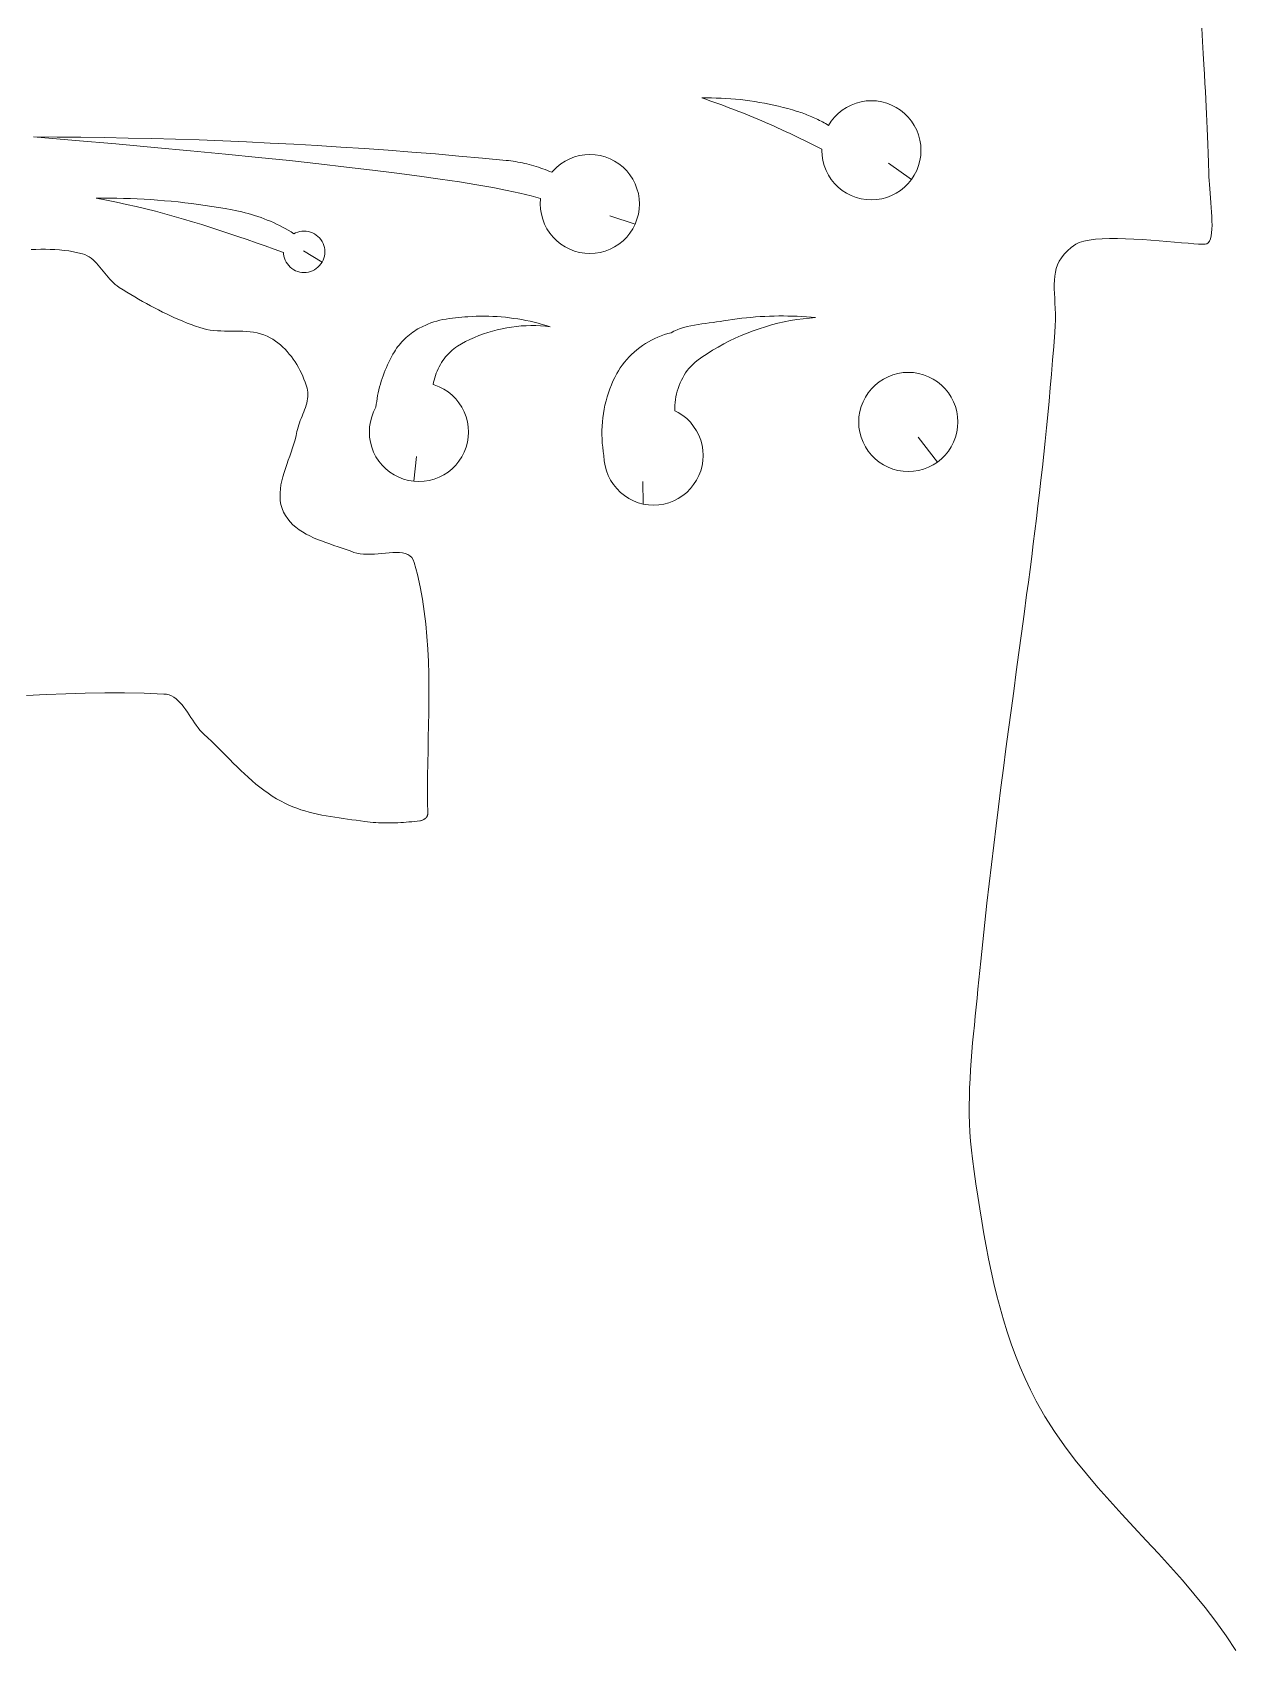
# Model space of a CAD drawing. Header units: inches. Extents: x -12 to 23, y -13.2 to 21.7.
# Drawn here: x 4.779 to 7.799, y -0.363 to 3.716 of the extents above; entities that cross this region are included whole.
import ezdxf

# ---------------------------------------------------------------- set-up
doc = ezdxf.new("R2010")
doc.units = ezdxf.units.IN
doc.header["$MEASUREMENT"] = 0
doc.layers.get('0').update_dxf_attribs({"lineweight": 0})

msp = doc.modelspace()

# ---------------------------------------------------------------- linework, layer by layer
at = {"color": 7, "linetype": 'Continuous', "lineweight": 0}
for p, q in [((6.4675, 3.5505), (6.4778, 3.5471)), ((6.4778, 3.5471), (6.488, 3.5435)), ((6.488, 3.5435), (6.4981, 3.54)), ((6.4981, 3.54), (6.5083, 3.5363)), ((6.5083, 3.5363), (6.5185, 3.5327)), ((6.5185, 3.5327), (6.5286, 3.5289)), ((6.5286, 3.5289), (6.5387, 3.5251)), ((6.5387, 3.5251), (6.5488, 3.5213)), ((6.5488, 3.5213), (6.5589, 3.5174)), ((6.5589, 3.5174), (6.5689, 3.5134)), ((6.5689, 3.5134), (6.5789, 3.5094)), ((6.5789, 3.5094), (6.5889, 3.5053)), ((6.8118, 3.5113), (6.8026, 3.5021)), ((6.822, 3.5196), (6.8118, 3.5113)), ((6.833, 3.5267), (6.822, 3.5196)), ((6.8446, 3.5326), (6.833, 3.5267)), ((6.8569, 3.5373), (6.8446, 3.5326)), ((6.8695, 3.5407), (6.8569, 3.5373)), ((6.8824, 3.5428), (6.8695, 3.5407)), ((6.8955, 3.5434), (6.8824, 3.5428)), ((6.9085, 3.5428), (6.8955, 3.5434)), ((6.9215, 3.5407), (6.9085, 3.5428)), ((6.9341, 3.5373), (6.9215, 3.5407)), ((6.9463, 3.5326), (6.9341, 3.5373)), ((6.958, 3.5267), (6.9463, 3.5326)), ((6.969, 3.5196), (6.958, 3.5267)), ((6.9791, 3.5113), (6.969, 3.5196)), ((6.9884, 3.5021), (6.9791, 3.5113)), ((6.5889, 3.5053), (6.5989, 3.5012)), ((6.5989, 3.5012), (6.6089, 3.4971)), ((6.6089, 3.4971), (6.6188, 3.4928)), ((6.6188, 3.4928), (6.6287, 3.4886)), ((6.6287, 3.4886), (6.6386, 3.4842)), ((6.6386, 3.4842), (6.6485, 3.4798)), ((6.6485, 3.4798), (6.6583, 3.4754)), ((6.6583, 3.4754), (6.6681, 3.4709)), ((6.6681, 3.4709), (6.6733, 3.4685)), ((6.6733, 3.4685), (6.6785, 3.4661)), ((6.7944, 3.4919), (6.7875, 3.4814)), ((6.8026, 3.5021), (6.7944, 3.4919)), ((6.9966, 3.4919), (6.9884, 3.5021)), ((7.0037, 3.4809), (6.9966, 3.4919)), ((7.0097, 3.4693), (7.0037, 3.4809)), ((7.0144, 3.4571), (7.0097, 3.4693)), ((4.7822, 3.4523), (4.8883, 3.4433)), ((4.8883, 3.4433), (4.9898, 3.4345)), ((4.9898, 3.4345), (5.0866, 3.4259)), ((6.6785, 3.4661), (6.6836, 3.4637)), ((6.6836, 3.4637), (6.6888, 3.4613)), ((6.6888, 3.4613), (6.6939, 3.4589)), ((6.6939, 3.4589), (6.6991, 3.4564)), ((6.6991, 3.4564), (6.7042, 3.454)), ((6.7042, 3.454), (6.7094, 3.4515)), ((6.7094, 3.4515), (6.7145, 3.449)), ((6.7145, 3.449), (6.7196, 3.4465)), ((6.7196, 3.4465), (6.7247, 3.444)), ((6.7247, 3.444), (6.7299, 3.4415)), ((6.7299, 3.4415), (6.735, 3.439)), ((6.735, 3.439), (6.7401, 3.4365)), ((6.7401, 3.4365), (6.7452, 3.4339)), ((6.7452, 3.4339), (6.7503, 3.4314)), ((6.7503, 3.4314), (6.7554, 3.4288)), ((6.7554, 3.4288), (6.7605, 3.4262)), ((7.0177, 3.4444), (7.0144, 3.4571)), ((7.0198, 3.4315), (7.0177, 3.4444)), ((7.0205, 3.4184), (7.0198, 3.4315)), ((5.0866, 3.4259), (5.1787, 3.4173)), ((5.1787, 3.4173), (5.2664, 3.4089)), ((5.2664, 3.4089), (5.3494, 3.4006)), ((5.3494, 3.4006), (5.4281, 3.3924)), ((5.4281, 3.3924), (5.5022, 3.3844)), ((6.1229, 3.3914), (6.112, 3.3843)), ((6.1346, 3.3974), (6.1229, 3.3914)), ((6.1468, 3.4021), (6.1346, 3.3974)), ((6.1594, 3.4055), (6.1468, 3.4021)), ((6.1724, 3.4075), (6.1594, 3.4055)), ((6.1854, 3.4082), (6.1724, 3.4075)), ((6.1985, 3.4075), (6.1854, 3.4082)), ((6.2114, 3.4055), (6.1985, 3.4075)), ((6.2241, 3.4021), (6.2114, 3.4055)), ((6.2363, 3.3974), (6.2241, 3.4021)), ((6.2479, 3.3914), (6.2363, 3.3974)), ((6.2589, 3.3843), (6.2479, 3.3914)), ((6.7605, 3.4262), (6.7655, 3.4236)), ((6.7655, 3.4236), (6.7706, 3.421)), ((6.7706, 3.421), (6.7705, 3.4184)), ((6.7705, 3.4184), (6.7712, 3.4054)), ((6.7712, 3.4054), (6.7732, 3.3925)), ((6.7732, 3.3925), (6.7766, 3.3798)), ((7.0144, 3.3798), (7.0177, 3.3925)), ((7.0177, 3.3925), (7.0198, 3.4054)), ((7.0198, 3.4054), (7.0205, 3.4184)), ((5.5022, 3.3844), (5.572, 3.3764)), ((5.572, 3.3764), (5.6374, 3.3686)), ((5.6374, 3.3686), (5.6985, 3.361)), ((5.6985, 3.361), (5.7554, 3.3534)), ((5.7554, 3.3534), (5.808, 3.346)), ((5.808, 3.346), (5.8564, 3.3387)), ((6.0925, 3.3668), (6.0894, 3.363)), ((6.1018, 3.3761), (6.0925, 3.3668)), ((6.112, 3.3843), (6.1018, 3.3761)), ((6.2691, 3.3761), (6.2589, 3.3843)), ((6.2783, 3.3668), (6.2691, 3.3761)), ((6.2866, 3.3567), (6.2783, 3.3668)), ((6.2937, 3.3457), (6.2866, 3.3567)), ((6.2996, 3.334), (6.2937, 3.3457)), ((6.7766, 3.3798), (6.7813, 3.3676)), ((6.7813, 3.3676), (6.7872, 3.3559)), ((6.7872, 3.3559), (6.7944, 3.345)), ((6.7944, 3.345), (6.8026, 3.3348)), ((6.9884, 3.3348), (6.9966, 3.345)), ((6.9966, 3.345), (7.0037, 3.3559)), ((7.0037, 3.3559), (7.0097, 3.3676)), ((7.0097, 3.3676), (7.0144, 3.3798)), ((5.8564, 3.3387), (5.9007, 3.3315)), ((5.9007, 3.3315), (5.9408, 3.3244)), ((5.9408, 3.3244), (5.9769, 3.3175)), ((5.9769, 3.3175), (6.009, 3.3107)), ((6.009, 3.3107), (6.0371, 3.304)), ((6.3043, 3.3218), (6.2996, 3.334)), ((6.3077, 3.3092), (6.3043, 3.3218)), ((6.3097, 3.2963), (6.3077, 3.3092)), ((6.8026, 3.3348), (6.8118, 3.3255)), ((6.8118, 3.3255), (6.822, 3.3173)), ((6.822, 3.3173), (6.833, 3.3102)), ((6.833, 3.3102), (6.8446, 3.3042)), ((6.8446, 3.3042), (6.8569, 3.2996)), ((6.9341, 3.2996), (6.9463, 3.3042)), ((6.9463, 3.3042), (6.958, 3.3102)), ((6.958, 3.3102), (6.969, 3.3173)), ((6.969, 3.3173), (6.9791, 3.3255)), ((6.9791, 3.3255), (6.9884, 3.3348)), ((4.9407, 3.298), (4.9664, 3.293)), ((4.9664, 3.293), (4.9917, 3.2878)), ((4.9917, 3.2878), (5.0167, 3.2823)), ((5.0167, 3.2823), (5.0413, 3.2766)), ((5.0413, 3.2766), (5.0656, 3.2708)), ((5.0656, 3.2708), (5.0896, 3.2647)), ((5.0896, 3.2647), (5.1134, 3.2583)), ((6.0371, 3.304), (6.0613, 3.2974)), ((6.0611, 3.2963), (6.0604, 3.2832)), ((6.0604, 3.2832), (6.0611, 3.2701)), ((6.0613, 3.2974), (6.0611, 3.2963)), ((6.0611, 3.2701), (6.0632, 3.2572)), ((6.3077, 3.2572), (6.3097, 3.2701)), ((6.3104, 3.2832), (6.3097, 3.2963)), ((6.3097, 3.2701), (6.3104, 3.2832)), ((6.8569, 3.2996), (6.8695, 3.2962)), ((6.8695, 3.2962), (6.8824, 3.2941)), ((6.8824, 3.2941), (6.8955, 3.2934)), ((6.8955, 3.2934), (6.9085, 3.2941)), ((6.9085, 3.2941), (6.9215, 3.2962)), ((6.9215, 3.2962), (6.9341, 3.2996)), ((5.1134, 3.2583), (5.137, 3.2518)), ((5.137, 3.2518), (5.1603, 3.2452)), ((5.1603, 3.2452), (5.1835, 3.2383)), ((5.1835, 3.2383), (5.2066, 3.2312)), ((5.2066, 3.2312), (5.2295, 3.224)), ((5.2295, 3.224), (5.2524, 3.2166)), ((6.0632, 3.2572), (6.0665, 3.2446)), ((6.0665, 3.2446), (6.0712, 3.2323)), ((6.0712, 3.2323), (6.0772, 3.2207)), ((6.2937, 3.2207), (6.2996, 3.2323)), ((6.2996, 3.2323), (6.3043, 3.2446)), ((6.3043, 3.2446), (6.3077, 3.2572)), ((5.2524, 3.2166), (5.2752, 3.209)), ((5.2752, 3.209), (5.298, 3.2013)), ((5.298, 3.2013), (5.3208, 3.1934)), ((5.3208, 3.1934), (5.3437, 3.1854)), ((5.3437, 3.1854), (5.3665, 3.1773)), ((5.4435, 3.2105), (5.4389, 3.2081)), ((5.4486, 3.2125), (5.4435, 3.2105)), ((5.4539, 3.2139), (5.4486, 3.2125)), ((5.4593, 3.2147), (5.4539, 3.2139)), ((5.4648, 3.215), (5.4593, 3.2147)), ((5.4703, 3.2147), (5.4648, 3.215)), ((5.4757, 3.2139), (5.4703, 3.2147)), ((5.481, 3.2125), (5.4757, 3.2139)), ((5.4861, 3.2105), (5.481, 3.2125)), ((5.4909, 3.208), (5.4861, 3.2105)), ((5.4955, 3.205), (5.4909, 3.208)), ((5.4998, 3.2016), (5.4955, 3.205)), ((5.5037, 3.1977), (5.4998, 3.2016)), ((5.5071, 3.1935), (5.5037, 3.1977)), ((5.5101, 3.1889), (5.5071, 3.1935)), ((5.5126, 3.184), (5.5101, 3.1889)), ((5.5145, 3.1789), (5.5126, 3.184)), ((6.0772, 3.2207), (6.0843, 3.2097)), ((6.0843, 3.2097), (6.0925, 3.1995)), ((6.0925, 3.1995), (6.1018, 3.1903)), ((6.1018, 3.1903), (6.112, 3.1821)), ((6.112, 3.1821), (6.1229, 3.1749)), ((6.2479, 3.1749), (6.2589, 3.1821)), ((6.2589, 3.1821), (6.2691, 3.1903)), ((6.2691, 3.1903), (6.2783, 3.1995)), ((6.2783, 3.1995), (6.2866, 3.2097)), ((6.2866, 3.2097), (6.2937, 3.2207)), ((4.7886, 3.1688), (4.7766, 3.1685)), ((4.8005, 3.169), (4.7886, 3.1688)), ((4.8124, 3.169), (4.8005, 3.169)), ((4.8243, 3.1688), (4.8124, 3.169)), ((4.8361, 3.1683), (4.8243, 3.1688)), ((4.8479, 3.1675), (4.8361, 3.1683)), ((4.8596, 3.1663), (4.8479, 3.1675)), ((4.8713, 3.1648), (4.8596, 3.1663)), ((4.8829, 3.1628), (4.8713, 3.1648)), ((4.8944, 3.1604), (4.8829, 3.1628)), ((4.9058, 3.1575), (4.8944, 3.1604)), ((4.9117, 3.1555), (4.9058, 3.1575)), ((4.9173, 3.1529), (4.9117, 3.1555)), ((4.9226, 3.1499), (4.9173, 3.1529)), ((4.9276, 3.1464), (4.9226, 3.1499)), ((4.9324, 3.1426), (4.9276, 3.1464)), ((4.937, 3.1384), (4.9324, 3.1426)), ((5.3665, 3.1773), (5.3895, 3.169)), ((5.3895, 3.169), (5.4126, 3.1606)), ((5.4126, 3.1606), (5.4128, 3.1573)), ((5.4128, 3.1573), (5.4137, 3.1519)), ((5.4137, 3.1519), (5.4151, 3.1466)), ((5.4151, 3.1466), (5.417, 3.1415)), ((5.417, 3.1415), (5.4195, 3.1366)), ((5.5101, 3.1366), (5.5126, 3.1415)), ((5.5126, 3.1415), (5.5145, 3.1466)), ((5.5159, 3.1736), (5.5145, 3.1789)), ((5.5145, 3.1466), (5.5159, 3.1519)), ((5.5168, 3.1682), (5.5159, 3.1736)), ((5.5159, 3.1519), (5.5168, 3.1573)), ((5.5171, 3.1627), (5.5168, 3.1682)), ((5.5168, 3.1573), (5.5171, 3.1627)), ((6.1229, 3.1749), (6.1346, 3.169)), ((6.1346, 3.169), (6.1468, 3.1643)), ((6.1468, 3.1643), (6.1594, 3.1609)), ((6.1594, 3.1609), (6.1724, 3.1589)), ((6.1724, 3.1589), (6.1854, 3.1582)), ((6.1854, 3.1582), (6.1985, 3.1589)), ((6.1985, 3.1589), (6.2114, 3.1609)), ((6.2114, 3.1609), (6.2241, 3.1643)), ((6.2241, 3.1643), (6.2363, 3.169)), ((6.2363, 3.169), (6.2479, 3.1749)), ((4.9415, 3.1339), (4.937, 3.1384)), ((4.9458, 3.1292), (4.9415, 3.1339)), ((4.95, 3.1243), (4.9458, 3.1292)), ((4.9542, 3.1193), (4.95, 3.1243)), ((4.9583, 3.1142), (4.9542, 3.1193)), ((4.9624, 3.109), (4.9583, 3.1142)), ((4.9665, 3.1039), (4.9624, 3.109)), ((4.9707, 3.0989), (4.9665, 3.1039)), ((5.4195, 3.1366), (5.4225, 3.132)), ((5.4225, 3.132), (5.426, 3.1278)), ((5.426, 3.1278), (5.4298, 3.1239)), ((5.4298, 3.1239), (5.4341, 3.1204)), ((5.4341, 3.1204), (5.4387, 3.1175)), ((5.4387, 3.1175), (5.4435, 3.115)), ((5.4435, 3.115), (5.4486, 3.113)), ((5.4486, 3.113), (5.4539, 3.1116)), ((5.4539, 3.1116), (5.4593, 3.1107)), ((5.4593, 3.1107), (5.4648, 3.1105)), ((5.4648, 3.1105), (5.4703, 3.1107)), ((5.4703, 3.1107), (5.4757, 3.1116)), ((5.4757, 3.1116), (5.481, 3.113)), ((5.481, 3.113), (5.4861, 3.115)), ((5.4861, 3.115), (5.4909, 3.1175)), ((5.4909, 3.1175), (5.4955, 3.1204)), ((5.4955, 3.1204), (5.4998, 3.1239)), ((5.4998, 3.1239), (5.5037, 3.1278)), ((5.5037, 3.1278), (5.5071, 3.132)), ((5.5071, 3.132), (5.5101, 3.1366)), ((4.975, 3.0939), (4.9707, 3.0989)), ((4.9794, 3.0892), (4.975, 3.0939)), ((4.984, 3.0847), (4.9794, 3.0892)), ((4.9887, 3.0804), (4.984, 3.0847)), ((4.9936, 3.0765), (4.9887, 3.0804)), ((4.9988, 3.0729), (4.9936, 3.0765)), ((5.0085, 3.0669), (4.9988, 3.0729)), ((5.0181, 3.0609), (5.0085, 3.0669)), ((5.0278, 3.055), (5.0181, 3.0609)), ((5.0376, 3.0492), (5.0278, 3.055)), ((5.0474, 3.0435), (5.0376, 3.0492)), ((5.0573, 3.0378), (5.0474, 3.0435)), ((5.0673, 3.0322), (5.0573, 3.0378)), ((5.0772, 3.0267), (5.0673, 3.0322)), ((5.0873, 3.0213), (5.0772, 3.0267)), ((5.0974, 3.0161), (5.0873, 3.0213)), ((5.1075, 3.0109), (5.0974, 3.0161)), ((5.1177, 3.0059), (5.1075, 3.0109)), ((5.128, 3.0011), (5.1177, 3.0059)), ((5.1383, 2.9963), (5.128, 3.0011)), ((5.1487, 2.9918), (5.1383, 2.9963)), ((5.1592, 2.9874), (5.1487, 2.9918)), ((5.1697, 2.9831), (5.1592, 2.9874)), ((5.1803, 2.979), (5.1697, 2.9831)), ((5.191, 2.9752), (5.1803, 2.979)), ((6.6438, 2.9784), (6.6282, 2.9739)), ((6.6595, 2.9824), (6.6438, 2.9784)), ((6.6753, 2.986), (6.6595, 2.9824)), ((6.6912, 2.9891), (6.6753, 2.986)), ((6.7071, 2.9918), (6.6912, 2.9891)), ((6.7231, 2.9939), (6.7071, 2.9918)), ((6.739, 2.9956), (6.7231, 2.9939)), ((6.7549, 2.9968), (6.739, 2.9956)), ((5.2017, 2.9715), (5.191, 2.9752)), ((5.2103, 2.969), (5.2017, 2.9715)), ((5.219, 2.967), (5.2103, 2.969)), ((5.2279, 2.9655), (5.219, 2.967)), ((5.2369, 2.9644), (5.2279, 2.9655)), ((5.246, 2.9637), (5.2369, 2.9644)), ((5.2552, 2.9632), (5.246, 2.9637)), ((5.2644, 2.963), (5.2552, 2.9632)), ((5.2737, 2.9628), (5.2644, 2.963)), ((5.2829, 2.9628), (5.2737, 2.9628)), ((5.2922, 2.9627), (5.2829, 2.9628)), ((5.3014, 2.9626), (5.2922, 2.9627)), ((5.3106, 2.9623), (5.3014, 2.9626)), ((5.3196, 2.9618), (5.3106, 2.9623)), ((5.3286, 2.961), (5.3196, 2.9618)), ((5.3375, 2.9598), (5.3286, 2.961)), ((5.3462, 2.9582), (5.3375, 2.9598)), ((5.3547, 2.9561), (5.3462, 2.9582)), ((5.3631, 2.9534), (5.3547, 2.9561)), ((5.3713, 2.9501), (5.3631, 2.9534)), ((5.3792, 2.9461), (5.3713, 2.9501)), ((5.386, 2.9421), (5.3792, 2.9461)), ((5.3925, 2.9377), (5.386, 2.9421)), ((5.3989, 2.933), (5.3925, 2.9377)), ((5.7147, 2.9394), (5.7111, 2.9356)), ((5.7184, 2.9431), (5.7147, 2.9394)), ((5.7222, 2.9467), (5.7184, 2.9431)), ((5.7262, 2.9502), (5.7222, 2.9467)), ((5.7302, 2.9535), (5.7262, 2.9502)), ((5.7344, 2.9568), (5.7302, 2.9535)), ((5.7386, 2.9598), (5.7344, 2.9568)), ((5.7429, 2.9628), (5.7386, 2.9598)), ((5.7473, 2.9656), (5.7429, 2.9628)), ((5.7518, 2.9683), (5.7473, 2.9656)), ((5.7564, 2.9708), (5.7518, 2.9683)), ((5.761, 2.9731), (5.7564, 2.9708)), ((5.7656, 2.9753), (5.761, 2.9731)), ((5.7704, 2.9773), (5.7656, 2.9753)), ((5.8831, 2.9416), (5.8722, 2.9362)), ((5.8941, 2.9466), (5.8831, 2.9416)), ((5.9054, 2.9513), (5.8941, 2.9466)), ((5.9168, 2.9555), (5.9054, 2.9513)), ((5.9284, 2.9594), (5.9168, 2.9555)), ((5.9402, 2.9629), (5.9284, 2.9594)), ((5.952, 2.9661), (5.9402, 2.9629)), ((5.964, 2.9688), (5.952, 2.9661)), ((5.9761, 2.9711), (5.964, 2.9688)), ((5.9882, 2.9731), (5.9761, 2.9711)), ((6.0004, 2.9746), (5.9882, 2.9731)), ((6.0126, 2.9757), (6.0004, 2.9746)), ((6.0248, 2.9764), (6.0126, 2.9757)), ((6.037, 2.9767), (6.0248, 2.9764)), ((6.0491, 2.9766), (6.037, 2.9767)), ((6.0612, 2.976), (6.0491, 2.9766)), ((6.0732, 2.975), (6.0612, 2.976)), ((6.085, 2.9736), (6.0732, 2.975)), ((6.3412, 2.9402), (6.3334, 2.9359)), ((6.3491, 2.9442), (6.3412, 2.9402)), ((6.3572, 2.9478), (6.3491, 2.9442)), ((6.3653, 2.951), (6.3572, 2.9478)), ((6.3735, 2.9539), (6.3653, 2.951)), ((6.3818, 2.9564), (6.3735, 2.9539)), ((6.3902, 2.9585), (6.3818, 2.9564)), ((6.5375, 2.9379), (6.5231, 2.9305)), ((6.5522, 2.9449), (6.5375, 2.9379)), ((6.567, 2.9516), (6.5522, 2.9449)), ((6.5821, 2.9578), (6.567, 2.9516)), ((6.5973, 2.9636), (6.5821, 2.9578)), ((6.6127, 2.9689), (6.5973, 2.9636)), ((6.6282, 2.9739), (6.6127, 2.9689)), ((5.405, 2.9279), (5.3989, 2.933)), ((5.411, 2.9226), (5.405, 2.9279)), ((5.4167, 2.9169), (5.411, 2.9226)), ((5.4222, 2.911), (5.4167, 2.9169)), ((5.4275, 2.9049), (5.4222, 2.911)), ((5.4326, 2.8986), (5.4275, 2.9049)), ((5.4374, 2.892), (5.4326, 2.8986)), ((5.6852, 2.8979), (5.6817, 2.8914)), ((5.6888, 2.9044), (5.6852, 2.8979)), ((5.6925, 2.9108), (5.6888, 2.9044)), ((5.6952, 2.9151), (5.6925, 2.9108)), ((5.6981, 2.9194), (5.6952, 2.9151)), ((5.7012, 2.9236), (5.6981, 2.9194)), ((5.7043, 2.9277), (5.7012, 2.9236)), ((5.7077, 2.9317), (5.7043, 2.9277)), ((5.7111, 2.9356), (5.7077, 2.9317)), ((5.8217, 2.8978), (5.8181, 2.8931)), ((5.8255, 2.9023), (5.8217, 2.8978)), ((5.8295, 2.9065), (5.8255, 2.9023)), ((5.8336, 2.9106), (5.8295, 2.9065)), ((5.8378, 2.9144), (5.8336, 2.9106)), ((5.8422, 2.918), (5.8378, 2.9144)), ((5.8467, 2.9213), (5.8422, 2.918)), ((5.8514, 2.9244), (5.8467, 2.9213)), ((5.8617, 2.9305), (5.8514, 2.9244)), ((5.8722, 2.9362), (5.8617, 2.9305)), ((6.2843, 2.8975), (6.2783, 2.891)), ((6.2906, 2.9038), (6.2843, 2.8975)), ((6.2972, 2.9098), (6.2906, 2.9038)), ((6.304, 2.9156), (6.2972, 2.9098)), ((6.3111, 2.9211), (6.304, 2.9156)), ((6.3183, 2.9263), (6.3111, 2.9211)), ((6.3258, 2.9313), (6.3183, 2.9263)), ((6.3334, 2.9359), (6.3258, 2.9313)), ((6.4682, 2.8969), (6.4552, 2.8875)), ((6.4815, 2.9058), (6.4682, 2.8969)), ((6.4951, 2.9144), (6.4815, 2.9058)), ((6.509, 2.9226), (6.4951, 2.9144)), ((6.5231, 2.9305), (6.509, 2.9226)), ((5.442, 2.8852), (5.4374, 2.892)), ((5.4464, 2.8783), (5.442, 2.8852)), ((5.4505, 2.8713), (5.4464, 2.8783)), ((5.4544, 2.8641), (5.4505, 2.8713)), ((5.458, 2.8568), (5.4544, 2.8641)), ((5.4614, 2.8494), (5.458, 2.8568)), ((5.6666, 2.8574), (5.664, 2.8504)), ((5.6694, 2.8644), (5.6666, 2.8574)), ((5.6722, 2.8712), (5.6694, 2.8644)), ((5.6753, 2.878), (5.6722, 2.8712)), ((5.6784, 2.8847), (5.6753, 2.878)), ((5.6817, 2.8914), (5.6784, 2.8847)), ((5.7982, 2.8565), (5.7961, 2.8509)), ((5.8004, 2.8621), (5.7982, 2.8565)), ((5.8029, 2.8676), (5.8004, 2.8621)), ((5.8055, 2.8729), (5.8029, 2.8676)), ((5.8084, 2.8782), (5.8055, 2.8729)), ((5.8115, 2.8833), (5.8084, 2.8782)), ((5.8147, 2.8883), (5.8115, 2.8833)), ((5.8181, 2.8931), (5.8147, 2.8883)), ((6.2532, 2.8555), (6.2483, 2.8462)), ((6.2575, 2.8629), (6.2532, 2.8555)), ((6.2622, 2.8702), (6.2575, 2.8629)), ((6.2672, 2.8773), (6.2622, 2.8702)), ((6.2726, 2.8843), (6.2672, 2.8773)), ((6.2783, 2.891), (6.2726, 2.8843)), ((6.4269, 2.8574), (6.4231, 2.8514)), ((6.4311, 2.8632), (6.4269, 2.8574)), ((6.4354, 2.8687), (6.4311, 2.8632)), ((6.44, 2.8739), (6.4354, 2.8687)), ((6.4449, 2.8788), (6.44, 2.8739)), ((6.4499, 2.8833), (6.4449, 2.8788)), ((6.4552, 2.8875), (6.4499, 2.8833)), ((6.9625, 2.856), (6.9498, 2.8526)), ((6.9754, 2.8581), (6.9625, 2.856)), ((6.9885, 2.8587), (6.9754, 2.8581)), ((7.0015, 2.8581), (6.9885, 2.8587)), ((7.0145, 2.856), (7.0015, 2.8581)), ((7.0271, 2.8526), (7.0145, 2.856)), ((5.4645, 2.8419), (5.4614, 2.8494)), ((5.4673, 2.8344), (5.4645, 2.8419)), ((5.4699, 2.8269), (5.4673, 2.8344)), ((5.4722, 2.8193), (5.4699, 2.8269)), ((5.4735, 2.8139), (5.4722, 2.8193)), ((5.6535, 2.8147), (5.6518, 2.8074)), ((5.6553, 2.8219), (5.6535, 2.8147)), ((5.6572, 2.8291), (5.6553, 2.8219)), ((5.6593, 2.8363), (5.6572, 2.8291)), ((5.6616, 2.8434), (5.6593, 2.8363)), ((5.664, 2.8504), (5.6616, 2.8434)), ((5.7915, 2.8337), (5.7904, 2.8279)), ((5.7929, 2.8273), (5.7904, 2.8279)), ((5.7928, 2.8395), (5.7915, 2.8337)), ((5.7943, 2.8452), (5.7928, 2.8395)), ((5.8052, 2.8226), (5.7929, 2.8273)), ((5.7961, 2.8509), (5.7943, 2.8452)), ((5.8168, 2.8166), (5.8052, 2.8226)), ((5.8278, 2.8095), (5.8168, 2.8166)), ((6.2358, 2.8171), (6.2322, 2.8071)), ((6.2396, 2.827), (6.2358, 2.8171)), ((6.2438, 2.8367), (6.2396, 2.827)), ((6.2483, 2.8462), (6.2438, 2.8367)), ((6.4079, 2.8185), (6.4057, 2.8115)), ((6.4103, 2.8254), (6.4079, 2.8185)), ((6.4131, 2.8321), (6.4103, 2.8254)), ((6.4162, 2.8387), (6.4131, 2.8321)), ((6.4195, 2.8452), (6.4162, 2.8387)), ((6.4231, 2.8514), (6.4195, 2.8452)), ((6.8956, 2.8174), (6.8873, 2.8072)), ((6.9048, 2.8266), (6.8956, 2.8174)), ((6.915, 2.8349), (6.9048, 2.8266)), ((6.926, 2.842), (6.915, 2.8349)), ((6.9376, 2.8479), (6.926, 2.842)), ((6.9498, 2.8526), (6.9376, 2.8479)), ((7.0393, 2.8479), (7.0271, 2.8526)), ((7.051, 2.842), (7.0393, 2.8479)), ((7.0619, 2.8349), (7.051, 2.842)), ((7.0721, 2.8266), (7.0619, 2.8349)), ((7.0814, 2.8174), (7.0721, 2.8266)), ((7.0896, 2.8072), (7.0814, 2.8174)), ((5.468, 2.7702), (5.4697, 2.7757)), ((5.4697, 2.7757), (5.4713, 2.7812)), ((5.4713, 2.7812), (5.4726, 2.7866)), ((5.4726, 2.7866), (5.4736, 2.7921)), ((5.4742, 2.8085), (5.4735, 2.8139)), ((5.4736, 2.7921), (5.4742, 2.7976)), ((5.4744, 2.803), (5.4742, 2.8085)), ((5.4742, 2.7976), (5.4744, 2.803)), ((5.6469, 2.7782), (5.6461, 2.7709)), ((5.6479, 2.7855), (5.6469, 2.7782)), ((5.649, 2.7929), (5.6479, 2.7855)), ((5.6503, 2.8002), (5.649, 2.7929)), ((5.6518, 2.8074), (5.6503, 2.8002)), ((5.838, 2.8013), (5.8278, 2.8095)), ((5.8472, 2.792), (5.838, 2.8013)), ((5.8554, 2.7819), (5.8472, 2.792)), ((5.8626, 2.7709), (5.8554, 2.7819)), ((6.2236, 2.7762), (6.2215, 2.7657)), ((6.2262, 2.7866), (6.2236, 2.7762)), ((6.229, 2.7969), (6.2262, 2.7866)), ((6.2322, 2.8071), (6.229, 2.7969)), ((6.3998, 2.776), (6.3996, 2.7689)), ((6.4003, 2.7831), (6.3998, 2.776)), ((6.4011, 2.7903), (6.4003, 2.7831)), ((6.4023, 2.7974), (6.4011, 2.7903)), ((6.4039, 2.8045), (6.4023, 2.7974)), ((6.4057, 2.8115), (6.4039, 2.8045)), ((6.8743, 2.7846), (6.8696, 2.7724)), ((6.8802, 2.7962), (6.8743, 2.7846)), ((6.8873, 2.8072), (6.8802, 2.7962)), ((7.0967, 2.7962), (7.0896, 2.8072)), ((7.1027, 2.7846), (7.0967, 2.7962)), ((7.1073, 2.7724), (7.1027, 2.7846)), ((5.4532, 2.7316), (5.4552, 2.7371)), ((5.4552, 2.7371), (5.4574, 2.7426)), ((5.4574, 2.7426), (5.4596, 2.7482)), ((5.4596, 2.7482), (5.4618, 2.7537)), ((5.4618, 2.7537), (5.4639, 2.7592)), ((5.4639, 2.7592), (5.466, 2.7647)), ((5.466, 2.7647), (5.468, 2.7702)), ((5.632, 2.7344), (5.63, 2.7215)), ((5.6354, 2.747), (5.632, 2.7344)), ((5.6401, 2.7592), (5.6354, 2.747)), ((5.6461, 2.7709), (5.6401, 2.7592)), ((5.8685, 2.7592), (5.8626, 2.7709)), ((5.8732, 2.747), (5.8685, 2.7592)), ((5.8766, 2.7344), (5.8732, 2.747)), ((5.8786, 2.7215), (5.8766, 2.7344)), ((6.217, 2.7338), (6.2162, 2.7231)), ((6.2181, 2.7444), (6.217, 2.7338)), ((6.2196, 2.7551), (6.2181, 2.7444)), ((6.2215, 2.7657), (6.2196, 2.7551)), ((6.3996, 2.7689), (6.3998, 2.7619)), ((6.4085, 2.7575), (6.3998, 2.7619)), ((6.4195, 2.7503), (6.4085, 2.7575)), ((6.4297, 2.7421), (6.4195, 2.7503)), ((6.4389, 2.7329), (6.4297, 2.7421)), ((6.8641, 2.7468), (6.8635, 2.7337)), ((6.8635, 2.7337), (6.8641, 2.7207)), ((6.8662, 2.7597), (6.8641, 2.7468)), ((6.8696, 2.7724), (6.8662, 2.7597)), ((7.1107, 2.7597), (7.1073, 2.7724)), ((7.1128, 2.7468), (7.1107, 2.7597)), ((7.1135, 2.7337), (7.1128, 2.7468)), ((7.1128, 2.7207), (7.1135, 2.7337)), ((5.442, 2.6891), (5.4447, 2.6993)), ((5.4447, 2.6993), (5.4468, 2.7094)), ((5.4468, 2.7094), (5.448, 2.715)), ((5.448, 2.715), (5.4495, 2.7205)), ((5.4495, 2.7205), (5.4512, 2.7261)), ((5.4512, 2.7261), (5.4532, 2.7316)), ((5.63, 2.7215), (5.6293, 2.7084)), ((5.6293, 2.7084), (5.63, 2.6953)), ((5.63, 2.6953), (5.632, 2.6824)), ((5.8766, 2.6824), (5.8786, 2.6953)), ((5.8793, 2.7084), (5.8786, 2.7215)), ((5.8786, 2.6953), (5.8793, 2.7084)), ((6.2162, 2.7231), (6.2158, 2.7124)), ((6.2158, 2.7124), (6.2158, 2.7017)), ((6.2158, 2.7017), (6.2161, 2.691)), ((6.4472, 2.7227), (6.4389, 2.7329)), ((6.4543, 2.7117), (6.4472, 2.7227)), ((6.4602, 2.7001), (6.4543, 2.7117)), ((6.4649, 2.6878), (6.4602, 2.7001)), ((6.8641, 2.7207), (6.8662, 2.7078)), ((6.8662, 2.7078), (6.8696, 2.6951)), ((6.8696, 2.6951), (6.8743, 2.6829)), ((7.1027, 2.6829), (7.1073, 2.6951)), ((7.1073, 2.6951), (7.1107, 2.7078)), ((7.1107, 2.7078), (7.1128, 2.7207)), ((5.4284, 2.6476), (5.4321, 2.658)), ((5.4321, 2.658), (5.4356, 2.6684)), ((5.4356, 2.6684), (5.439, 2.6788)), ((5.439, 2.6788), (5.442, 2.6891)), ((5.632, 2.6824), (5.6354, 2.6698)), ((5.6354, 2.6698), (5.6401, 2.6575)), ((5.6401, 2.6575), (5.6461, 2.6459)), ((5.8626, 2.6459), (5.8685, 2.6575)), ((5.8685, 2.6575), (5.8732, 2.6698)), ((5.8732, 2.6698), (5.8766, 2.6824)), ((6.2161, 2.691), (6.2168, 2.6805)), ((6.2168, 2.6805), (6.2178, 2.6699)), ((6.2178, 2.6699), (6.2192, 2.6595)), ((6.2192, 2.6595), (6.221, 2.6492)), ((6.4683, 2.6752), (6.4649, 2.6878)), ((6.4703, 2.6623), (6.4683, 2.6752)), ((6.471, 2.6492), (6.4703, 2.6623)), ((6.8743, 2.6829), (6.8802, 2.6712)), ((6.8802, 2.6712), (6.8873, 2.6603)), ((6.8873, 2.6603), (6.8956, 2.6501)), ((7.0814, 2.6501), (7.0896, 2.6603)), ((7.0896, 2.6603), (7.0967, 2.6712)), ((7.0967, 2.6712), (7.1027, 2.6829)), ((5.4142, 2.606), (5.4175, 2.6164)), ((5.4175, 2.6164), (5.421, 2.6268)), ((5.421, 2.6268), (5.4247, 2.6372)), ((5.4247, 2.6372), (5.4284, 2.6476)), ((5.6461, 2.6459), (5.6532, 2.6349)), ((5.6532, 2.6349), (5.6614, 2.6247)), ((5.6614, 2.6247), (5.6707, 2.6155)), ((5.6707, 2.6155), (5.6808, 2.6073)), ((5.8278, 2.6073), (5.838, 2.6155)), ((5.838, 2.6155), (5.8472, 2.6247)), ((5.8472, 2.6247), (5.8554, 2.6349)), ((5.8554, 2.6349), (5.8626, 2.6459)), ((6.221, 2.6492), (6.2217, 2.6361)), ((6.2217, 2.6361), (6.2238, 2.6232)), ((6.2238, 2.6232), (6.2271, 2.6106)), ((6.4649, 2.6106), (6.4683, 2.6232)), ((6.4683, 2.6232), (6.4703, 2.6361)), ((6.4703, 2.6361), (6.471, 2.6492)), ((6.8956, 2.6501), (6.9048, 2.6409)), ((6.9048, 2.6409), (6.915, 2.6326)), ((6.915, 2.6326), (6.926, 2.6255)), ((6.926, 2.6255), (6.9376, 2.6196)), ((6.9376, 2.6196), (6.9498, 2.6149)), ((6.9498, 2.6149), (6.9625, 2.6115)), ((6.9625, 2.6115), (6.9754, 2.6094)), ((7.0015, 2.6094), (7.0145, 2.6115)), ((7.0145, 2.6115), (7.0271, 2.6149)), ((7.0271, 2.6149), (7.0393, 2.6196)), ((7.0393, 2.6196), (7.051, 2.6255)), ((7.051, 2.6255), (7.0619, 2.6326)), ((7.0619, 2.6326), (7.0721, 2.6409)), ((7.0721, 2.6409), (7.0814, 2.6501)), ((5.405, 2.565), (5.4065, 2.5751)), ((5.4065, 2.5751), (5.4086, 2.5854)), ((5.4086, 2.5854), (5.4112, 2.5956)), ((5.4112, 2.5956), (5.4142, 2.606)), ((5.6808, 2.6073), (5.6918, 2.6001)), ((5.6918, 2.6001), (5.7035, 2.5942)), ((5.7035, 2.5942), (5.7157, 2.5895)), ((5.7157, 2.5895), (5.7283, 2.5861)), ((5.7283, 2.5861), (5.7413, 2.5841)), ((5.7413, 2.5841), (5.7543, 2.5834)), ((5.7543, 2.5834), (5.7674, 2.5841)), ((5.7674, 2.5841), (5.7803, 2.5861)), ((5.7803, 2.5861), (5.7929, 2.5895)), ((5.7929, 2.5895), (5.8052, 2.5942)), ((5.8052, 2.5942), (5.8168, 2.6001)), ((5.8168, 2.6001), (5.8278, 2.6073)), ((6.2271, 2.6106), (6.2318, 2.5984)), ((6.2318, 2.5984), (6.2378, 2.5867)), ((6.2378, 2.5867), (6.2449, 2.5757)), ((6.2449, 2.5757), (6.2531, 2.5656)), ((6.4389, 2.5656), (6.4472, 2.5757)), ((6.4472, 2.5757), (6.4543, 2.5867)), ((6.4543, 2.5867), (6.4602, 2.5984)), ((6.4602, 2.5984), (6.4649, 2.6106)), ((6.9754, 2.6094), (6.9885, 2.6087)), ((6.9885, 2.6087), (7.0015, 2.6094)), ((5.4041, 2.545), (5.4042, 2.5549)), ((5.4048, 2.5352), (5.4041, 2.545)), ((5.4042, 2.5549), (5.405, 2.565)), ((5.4065, 2.5255), (5.4048, 2.5352)), ((6.2531, 2.5656), (6.2624, 2.5563)), ((6.2624, 2.5563), (6.2726, 2.5481)), ((6.2726, 2.5481), (6.2835, 2.541)), ((6.2835, 2.541), (6.2952, 2.535)), ((6.2952, 2.535), (6.3074, 2.5303)), ((6.3074, 2.5303), (6.32, 2.5269)), ((6.372, 2.5269), (6.3847, 2.5303)), ((6.3847, 2.5303), (6.3969, 2.535)), ((6.3969, 2.535), (6.4085, 2.541)), ((6.4085, 2.541), (6.4195, 2.5481)), ((6.4195, 2.5481), (6.4297, 2.5563)), ((6.4297, 2.5563), (6.4389, 2.5656)), ((5.4092, 2.516), (5.4065, 2.5255)), ((5.413, 2.5066), (5.4092, 2.516)), ((5.4178, 2.4977), (5.413, 2.5066)), ((5.4234, 2.4894), (5.4178, 2.4977)), ((5.4296, 2.4818), (5.4234, 2.4894)), ((6.32, 2.5269), (6.333, 2.5249)), ((6.333, 2.5249), (6.346, 2.5242)), ((6.346, 2.5242), (6.3591, 2.5249)), ((6.3591, 2.5249), (6.372, 2.5269)), ((5.4366, 2.4747), (5.4296, 2.4818)), ((5.4441, 2.4682), (5.4366, 2.4747)), ((5.4522, 2.4621), (5.4441, 2.4682)), ((5.4608, 2.4565), (5.4522, 2.4621)), ((5.4698, 2.4513), (5.4608, 2.4565)), ((5.4791, 2.4464), (5.4698, 2.4513)), ((5.4888, 2.4419), (5.4791, 2.4464)), ((5.4988, 2.4377), (5.4888, 2.4419)), ((5.509, 2.4337), (5.4988, 2.4377)), ((5.5193, 2.4298), (5.509, 2.4337)), ((5.5296, 2.4262), (5.5193, 2.4298)), ((5.5401, 2.4226), (5.5296, 2.4262)), ((5.5504, 2.4192), (5.5401, 2.4226)), ((5.5607, 2.4157), (5.5504, 2.4192)), ((5.5709, 2.4123), (5.5607, 2.4157)), ((5.5809, 2.4087), (5.5709, 2.4123)), ((5.5905, 2.4051), (5.5809, 2.4087)), ((5.598, 2.4028), (5.5905, 2.4051)), ((5.6061, 2.4013), (5.598, 2.4028)), ((5.6146, 2.4004), (5.6061, 2.4013)), ((5.6235, 2.4002), (5.6146, 2.4004)), ((5.6326, 2.4003), (5.6235, 2.4002)), ((5.6419, 2.4009), (5.6326, 2.4003)), ((5.6514, 2.4016), (5.6419, 2.4009)), ((5.6608, 2.4025), (5.6514, 2.4016)), ((5.6702, 2.4033), (5.6608, 2.4025)), ((5.6794, 2.4041), (5.6702, 2.4033)), ((5.6883, 2.4046), (5.6794, 2.4041)), ((5.6969, 2.4048), (5.6883, 2.4046)), ((5.7051, 2.4045), (5.6969, 2.4048)), ((5.7127, 2.4036), (5.7051, 2.4045)), ((5.7198, 2.402), (5.7127, 2.4036)), ((5.7261, 2.3996), (5.7198, 2.402)), ((5.7317, 2.3963), (5.7261, 2.3996)), ((5.7363, 2.392), (5.7317, 2.3963)), ((5.74, 2.3865), (5.7363, 2.392)), ((5.7427, 2.3798), (5.74, 2.3865)), ((5.7507, 2.3491), (5.7427, 2.3798)), ((5.7575, 2.3182), (5.7507, 2.3491)), ((5.7632, 2.2872), (5.7575, 2.3182)), ((5.7678, 2.2559), (5.7632, 2.2872)), ((5.7716, 2.2245), (5.7678, 2.2559)), ((5.7745, 2.193), (5.7716, 2.2245)), ((5.7766, 2.1613), (5.7745, 2.193)), ((5.7781, 2.1296), (5.7766, 2.1613)), ((5.779, 2.0977), (5.7781, 2.1296)), ((5.7794, 2.0657), (5.779, 2.0977)), ((4.7647, 2.0443), (4.8141, 2.0468)), ((4.8141, 2.0468), (4.8636, 2.0488)), ((4.8636, 2.0488), (4.913, 2.0501)), ((4.913, 2.0501), (4.9625, 2.0508)), ((4.9625, 2.0508), (5.0119, 2.0507)), ((5.0119, 2.0507), (5.0614, 2.0498)), ((5.0614, 2.0498), (5.1108, 2.048)), ((5.1108, 2.048), (5.1178, 2.0472)), ((5.1178, 2.0472), (5.1243, 2.0455)), ((5.1243, 2.0455), (5.1305, 2.043)), ((5.1305, 2.043), (5.1363, 2.0397)), ((5.1363, 2.0397), (5.1419, 2.0357)), ((5.7794, 2.0337), (5.7794, 2.0657)), ((5.1419, 2.0357), (5.1471, 2.0312)), ((5.1471, 2.0312), (5.1522, 2.0261)), ((5.1522, 2.0261), (5.157, 2.0206)), ((5.157, 2.0206), (5.1617, 2.0147)), ((5.1617, 2.0147), (5.1662, 2.0085)), ((5.1662, 2.0085), (5.1707, 2.0021)), ((5.1707, 2.0021), (5.1751, 1.9956)), ((5.7786, 1.9696), (5.7791, 2.0017)), ((5.7791, 2.0017), (5.7794, 2.0337)), ((5.1751, 1.9956), (5.1794, 1.9889)), ((5.1794, 1.9889), (5.1838, 1.9823)), ((5.1838, 1.9823), (5.1882, 1.9757)), ((5.1882, 1.9757), (5.1928, 1.9693)), ((5.1928, 1.9693), (5.1974, 1.9631)), ((5.1974, 1.9631), (5.2021, 1.9572)), ((5.778, 1.9375), (5.7786, 1.9696)), ((5.2021, 1.9572), (5.2071, 1.9516)), ((5.2071, 1.9516), (5.2123, 1.9466)), ((5.2123, 1.9466), (5.2217, 1.9378)), ((5.2217, 1.9378), (5.2311, 1.9288)), ((5.2311, 1.9288), (5.2404, 1.9198)), ((5.2404, 1.9198), (5.2496, 1.9106)), ((5.7773, 1.9055), (5.778, 1.9375)), ((5.2496, 1.9106), (5.2588, 1.9014)), ((5.2588, 1.9014), (5.2679, 1.8922)), ((5.2679, 1.8922), (5.2771, 1.883)), ((5.2771, 1.883), (5.2863, 1.8738)), ((5.7767, 1.8734), (5.7773, 1.9055)), ((5.2863, 1.8738), (5.2956, 1.8647)), ((5.2956, 1.8647), (5.3049, 1.8556)), ((5.3049, 1.8556), (5.3143, 1.8467)), ((5.3143, 1.8467), (5.3239, 1.838)), ((5.3239, 1.838), (5.3335, 1.8294)), ((5.776, 1.8095), (5.7762, 1.8414)), ((5.7762, 1.8414), (5.7767, 1.8734)), ((5.3335, 1.8294), (5.3434, 1.8211)), ((5.3434, 1.8211), (5.3534, 1.813)), ((5.3534, 1.813), (5.3636, 1.8052)), ((5.3636, 1.8052), (5.374, 1.7977)), ((5.374, 1.7977), (5.3846, 1.7906)), ((5.776, 1.7776), (5.776, 1.8095)), ((5.3846, 1.7906), (5.3955, 1.7838)), ((5.3955, 1.7838), (5.4067, 1.7775)), ((5.4067, 1.7775), (5.4163, 1.7725)), ((5.4163, 1.7725), (5.4261, 1.768)), ((5.4261, 1.768), (5.4361, 1.7638)), ((5.4361, 1.7638), (5.4462, 1.7599)), ((5.4462, 1.7599), (5.4565, 1.7564)), ((5.4565, 1.7564), (5.4669, 1.7532)), ((5.7765, 1.7458), (5.776, 1.7776)), ((5.4669, 1.7532), (5.4773, 1.7503)), ((5.4773, 1.7503), (5.4879, 1.7476)), ((5.4879, 1.7476), (5.4986, 1.7452)), ((5.4986, 1.7452), (5.5093, 1.743)), ((5.5093, 1.743), (5.5201, 1.7409)), ((5.5201, 1.7409), (5.531, 1.739)), ((5.531, 1.739), (5.5419, 1.7373)), ((5.5419, 1.7373), (5.5528, 1.7356)), ((5.5528, 1.7356), (5.5637, 1.7341)), ((5.5637, 1.7341), (5.5746, 1.7326)), ((5.5746, 1.7326), (5.5855, 1.7311)), ((5.5855, 1.7311), (5.5964, 1.7297)), ((5.5964, 1.7297), (5.6072, 1.7283)), ((5.6072, 1.7283), (5.618, 1.7268)), ((5.618, 1.7268), (5.6249, 1.7259)), ((5.6249, 1.7259), (5.6318, 1.7251)), ((5.6318, 1.7251), (5.6387, 1.7245)), ((5.6387, 1.7245), (5.6457, 1.7239)), ((5.6457, 1.7239), (5.6526, 1.7235)), ((5.6526, 1.7235), (5.6596, 1.7232)), ((5.6596, 1.7232), (5.6665, 1.723)), ((5.6665, 1.723), (5.6735, 1.723)), ((5.6735, 1.723), (5.6805, 1.723)), ((5.6805, 1.723), (5.6874, 1.7231)), ((5.6874, 1.7231), (5.6944, 1.7233)), ((5.6944, 1.7233), (5.7014, 1.7236)), ((5.7014, 1.7236), (5.7084, 1.7239)), ((5.7084, 1.7239), (5.7153, 1.7244)), ((5.7153, 1.7244), (5.7223, 1.7249)), ((5.7223, 1.7249), (5.7293, 1.7255)), ((5.7293, 1.7255), (5.7362, 1.7261)), ((5.7362, 1.7261), (5.7431, 1.7268)), ((5.7431, 1.7268), (5.7501, 1.7276)), ((5.7501, 1.7276), (5.757, 1.7284)), ((5.757, 1.7284), (5.7583, 1.7286)), ((5.7583, 1.7286), (5.7596, 1.7289)), ((5.7596, 1.7289), (5.761, 1.7293)), ((5.761, 1.7293), (5.7623, 1.7297)), ((5.7623, 1.7297), (5.7637, 1.7303)), ((5.7637, 1.7303), (5.765, 1.7309)), ((5.765, 1.7309), (5.7664, 1.7316)), ((5.7664, 1.7316), (5.7676, 1.7324)), ((5.7676, 1.7324), (5.7689, 1.7333)), ((5.7689, 1.7333), (5.7701, 1.7342)), ((5.7701, 1.7342), (5.7712, 1.7352)), ((5.7712, 1.7352), (5.7722, 1.7362)), ((5.7722, 1.7362), (5.7732, 1.7373)), ((5.7732, 1.7373), (5.774, 1.7384)), ((5.774, 1.7384), (5.7748, 1.7395)), ((5.7748, 1.7395), (5.7754, 1.7407)), ((5.7754, 1.7407), (5.7759, 1.742)), ((5.7759, 1.742), (5.7762, 1.7432)), ((5.7762, 1.7432), (5.7765, 1.7445)), ((5.7765, 1.7445), (5.7765, 1.7458))]:
    msp.add_line(p, q, dxfattribs=at)
at = {"color": 30, "linetype": 'Continuous', "lineweight": 0, "true_color": 0xff7e00}
for p, q in [((6.9966, 3.345), (6.9385, 3.386)), ((6.2996, 3.2323), (6.2361, 3.2532)), ((5.5101, 3.1366), (5.4631, 3.1655)), ((7.0619, 2.6326), (7.0132, 2.6952)), ((5.7413, 2.5841), (5.7484, 2.6468)), ((6.32, 2.5269), (6.319, 2.5839))]:
    msp.add_line(p, q, dxfattribs=at)
at = {"color": 7, "linetype": 'Continuous', "lineweight": 0}
msp.add_lwpolyline([(7.729, 3.7266), (7.7307, 3.6928), (7.7323, 3.6624), (7.7338, 3.6351), (7.7352, 3.6103), (7.7365, 3.5876), (7.7377, 3.5667), (7.7388, 3.5471), (7.7398, 3.5284), (7.7408, 3.5102), (7.7417, 3.492), (7.7425, 3.4734), (7.7433, 3.4541), (7.7441, 3.4335), (7.7448, 3.4113), (7.7454, 3.3871), (7.7461, 3.3603), (7.7464, 3.3518), (7.747, 3.3423), (7.7478, 3.3321), (7.7487, 3.3213), (7.7507, 3.2983), (7.7518, 3.2865), (7.7527, 3.2746), (7.7535, 3.2629), (7.7541, 3.2513), (7.7544, 3.2402), (7.7545, 3.2296), (7.7541, 3.2197), (7.7534, 3.2106), (7.7522, 3.2025), (7.7504, 3.1955), (7.748, 3.1897), (7.745, 3.1854), (7.7413, 3.1826), (7.7369, 3.1815), (7.73, 3.1816), (7.7204, 3.1821), (7.7083, 3.183), (7.694, 3.1842), (7.6778, 3.1856), (7.66, 3.1872), (7.6409, 3.1889), (7.6208, 3.1906), (7.6, 3.1921), (7.5789, 3.1936), (7.5576, 3.1947), (7.5365, 3.1956), (7.516, 3.1961), (7.4962, 3.1961), (7.4775, 3.1955), (7.4603, 3.1943), (7.4447, 3.1924), (7.4311, 3.1898), (7.4198, 3.1862), (7.4111, 3.1818), (7.3996, 3.1733), (7.3899, 3.1649), (7.3816, 3.1563), (7.3748, 3.1477), (7.3693, 3.1389), (7.365, 3.1298), (7.3617, 3.1206), (7.3594, 3.1111), (7.3579, 3.1012), (7.357, 3.091), (7.3567, 3.0803), (7.3568, 3.0693), (7.3573, 3.0577), (7.3579, 3.0456), (7.3585, 3.033), (7.3591, 3.0197), (7.3595, 3.0059), (7.3596, 2.9913), (7.3592, 2.9759), (7.3583, 2.9599), (7.3555, 2.9242), (7.3526, 2.8891), (7.3496, 2.8543), (7.3466, 2.8199), (7.3435, 2.7858), (7.3402, 2.7521), (7.3369, 2.7186), (7.3336, 2.6855), (7.3301, 2.6525), (7.3266, 2.6198), (7.323, 2.5872), (7.3193, 2.5549), (7.3155, 2.5226), (7.3117, 2.4904), (7.3078, 2.4583), (7.3038, 2.4263), (7.2997, 2.3942), (7.2955, 2.3622), (7.2913, 2.3301), (7.287, 2.2979), (7.2805, 2.2494), (7.2739, 2.2009), (7.2674, 2.1523), (7.2608, 2.1038), (7.2543, 2.0553), (7.2477, 2.0067), (7.2413, 1.9582), (7.2348, 1.9096), (7.2285, 1.8611), (7.2222, 1.8125), (7.216, 1.7639), (7.2099, 1.7153), (7.204, 1.6667), (7.1981, 1.6181), (7.1924, 1.5694), (7.1869, 1.5208), (7.1815, 1.4721), (7.1763, 1.4234), (7.1713, 1.3747), (7.1643, 1.3036), (7.1621, 1.2811), (7.1574, 1.2361), (7.1551, 1.2136), (7.1529, 1.191), (7.1508, 1.1685), (7.1489, 1.1459), (7.1471, 1.1234), (7.1455, 1.1008), (7.1442, 1.0782), (7.1432, 1.0557), (7.1426, 1.0332), (7.1423, 1.0106), (7.1424, 0.9881), (7.143, 0.9657), (7.144, 0.9432), (7.1456, 0.9208), (7.1478, 0.8985), (7.1505, 0.8761), (7.1548, 0.8448), (7.1592, 0.8134), (7.1638, 0.7819), (7.1686, 0.7504), (7.1736, 0.7189), (7.1789, 0.6874), (7.1846, 0.6559), (7.1907, 0.6246), (7.1972, 0.5933), (7.2042, 0.5622), (7.2117, 0.5313), (7.2198, 0.5006), (7.2285, 0.4701), (7.2379, 0.4399), (7.2481, 0.4099), (7.259, 0.3803), (7.2707, 0.3511), (7.2832, 0.3222), (7.2967, 0.2937), (7.3111, 0.2657), (7.3332, 0.2269), (7.3571, 0.1893), (7.3827, 0.1528), (7.4096, 0.1171), (7.4377, 0.0822), (7.4668, 0.0479), (7.4966, 0.0142), (7.527, -0.0193), (7.5577, -0.0525), (7.5885, -0.0856), (7.6193, -0.1188), (7.6497, -0.1521), (7.6797, -0.1858), (7.7089, -0.2199), (7.7372, -0.2545), (7.7644, -0.2899), (7.7902, -0.3261), (7.8144, -0.3633)], dxfattribs=at)
at = {"color": 7, "linetype": 'Continuous', "lineweight": 0, "flags": 128}
for points in [[(6.7875, 3.4814), (6.7838, 3.4836), (6.78, 3.4858), (6.7762, 3.4879), (6.7723, 3.49), (6.7685, 3.492), (6.7646, 3.494), (6.7607, 3.4959), (6.7568, 3.4978), (6.7529, 3.4997), (6.7489, 3.5015), (6.7449, 3.5032), (6.7409, 3.5049), (6.7369, 3.5066), (6.7329, 3.5082), (6.7289, 3.5097), (6.7248, 3.5112), (6.7207, 3.5127), (6.7167, 3.5141), (6.7126, 3.5154), (6.7085, 3.5167), (6.6968, 3.5202), (6.6851, 3.5235), (6.6733, 3.5266), (6.6614, 3.5295), (6.6495, 3.5323), (6.6376, 3.5348), (6.6256, 3.5372), (6.6135, 3.5394), (6.6014, 3.5414), (6.5893, 3.5432), (6.5772, 3.5448), (6.565, 3.5462), (6.5529, 3.5474), (6.5407, 3.5484), (6.5285, 3.5493), (6.5163, 3.5499), (6.5041, 3.5503), (6.4919, 3.5506), (6.4797, 3.5507), (6.4675, 3.5505)], [(6.0894, 3.363), (6.0839, 3.3653), (6.0783, 3.3676), (6.0727, 3.3697), (6.067, 3.3718), (6.0614, 3.3738), (6.0557, 3.3758), (6.0499, 3.3776), (6.0442, 3.3793), (6.0384, 3.381), (6.0326, 3.3826), (6.0268, 3.384), (6.021, 3.3854), (6.0152, 3.3867), (6.0093, 3.3879), (6.0035, 3.389), (5.9976, 3.39), (5.9917, 3.3909), (5.9859, 3.3917), (5.98, 3.3925), (5.9741, 3.3931), (5.9147, 3.3987), (5.8553, 3.4041), (5.7958, 3.4092), (5.7363, 3.414), (5.6768, 3.4185), (5.6172, 3.4227), (5.5577, 3.4267), (5.4981, 3.4304), (5.4385, 3.4338), (5.3789, 3.4369), (5.3192, 3.4397), (5.2596, 3.4422), (5.1999, 3.4445), (5.1403, 3.4464), (5.0806, 3.4481), (5.0209, 3.4495), (4.9612, 3.4506), (4.9016, 3.4514), (4.8419, 3.452), (4.7822, 3.4523)], [(4.9407, 3.298), (4.9579, 3.2981), (4.9751, 3.298), (4.9923, 3.2978), (5.0095, 3.2974), (5.0267, 3.2968), (5.0439, 3.2961), (5.0611, 3.2952), (5.0783, 3.2941), (5.0954, 3.2928), (5.1126, 3.2914), (5.1298, 3.2899), (5.1469, 3.2882), (5.164, 3.2863), (5.1811, 3.2842), (5.1982, 3.282), (5.2152, 3.2796), (5.2322, 3.277), (5.2492, 3.2743), (5.2661, 3.2714), (5.2831, 3.2684), (5.2913, 3.2668), (5.2995, 3.2651), (5.3076, 3.2632), (5.3158, 3.2612), (5.3239, 3.259), (5.332, 3.2567), (5.3401, 3.2542), (5.3481, 3.2516), (5.3561, 3.2488), (5.364, 3.2459), (5.3719, 3.2428), (5.3797, 3.2396), (5.3874, 3.2362), (5.395, 3.2327), (5.4026, 3.229), (5.41, 3.2251), (5.4174, 3.2211), (5.4247, 3.2169), (5.4319, 3.2126), (5.4389, 3.2081)], [(5.7704, 2.9773), (5.7771, 2.9806), (5.7842, 2.9835), (5.7916, 2.986), (5.7991, 2.9882), (5.8069, 2.9902), (5.8148, 2.9918), (5.8228, 2.9932), (5.8308, 2.9945), (5.8389, 2.9955), (5.8469, 2.9964), (5.8549, 2.9971), (5.8627, 2.9978), (5.8704, 2.9984), (5.8779, 2.999), (5.8884, 2.9996), (5.8988, 3.0001), (5.9093, 3.0003), (5.9198, 3.0003), (5.9303, 3.0002), (5.9408, 2.9998), (5.9513, 2.9992), (5.9618, 2.9985), (5.9723, 2.9975), (5.9827, 2.9963), (5.9932, 2.9949), (6.0036, 2.9933), (6.0139, 2.9916), (6.0243, 2.9896), (6.0346, 2.9874), (6.0448, 2.985), (6.055, 2.9825), (6.0651, 2.9797), (6.0751, 2.9768), (6.085, 2.9736)], [(6.3902, 2.9585), (6.3976, 2.9625), (6.4054, 2.966), (6.4136, 2.9691), (6.4221, 2.9718), (6.431, 2.9742), (6.44, 2.9762), (6.4493, 2.978), (6.4586, 2.9795), (6.468, 2.9809), (6.4774, 2.9822), (6.4867, 2.9834), (6.496, 2.9846), (6.505, 2.9858), (6.5139, 2.987), (6.5225, 2.9884), (6.534, 2.9903), (6.5455, 2.992), (6.557, 2.9936), (6.5686, 2.995), (6.5802, 2.9963), (6.5918, 2.9974), (6.6034, 2.9984), (6.6151, 2.9992), (6.6268, 2.9999), (6.6384, 3.0004), (6.6501, 3.0007), (6.6618, 3.0009), (6.6735, 3.001), (6.6851, 3.0008), (6.6968, 3.0006), (6.7085, 3.0001), (6.7201, 2.9995), (6.7317, 2.9988), (6.7434, 2.9979), (6.7549, 2.9968)]]:
    msp.add_lwpolyline(points, dxfattribs=at)

doc.saveas('drawing.dxf')
